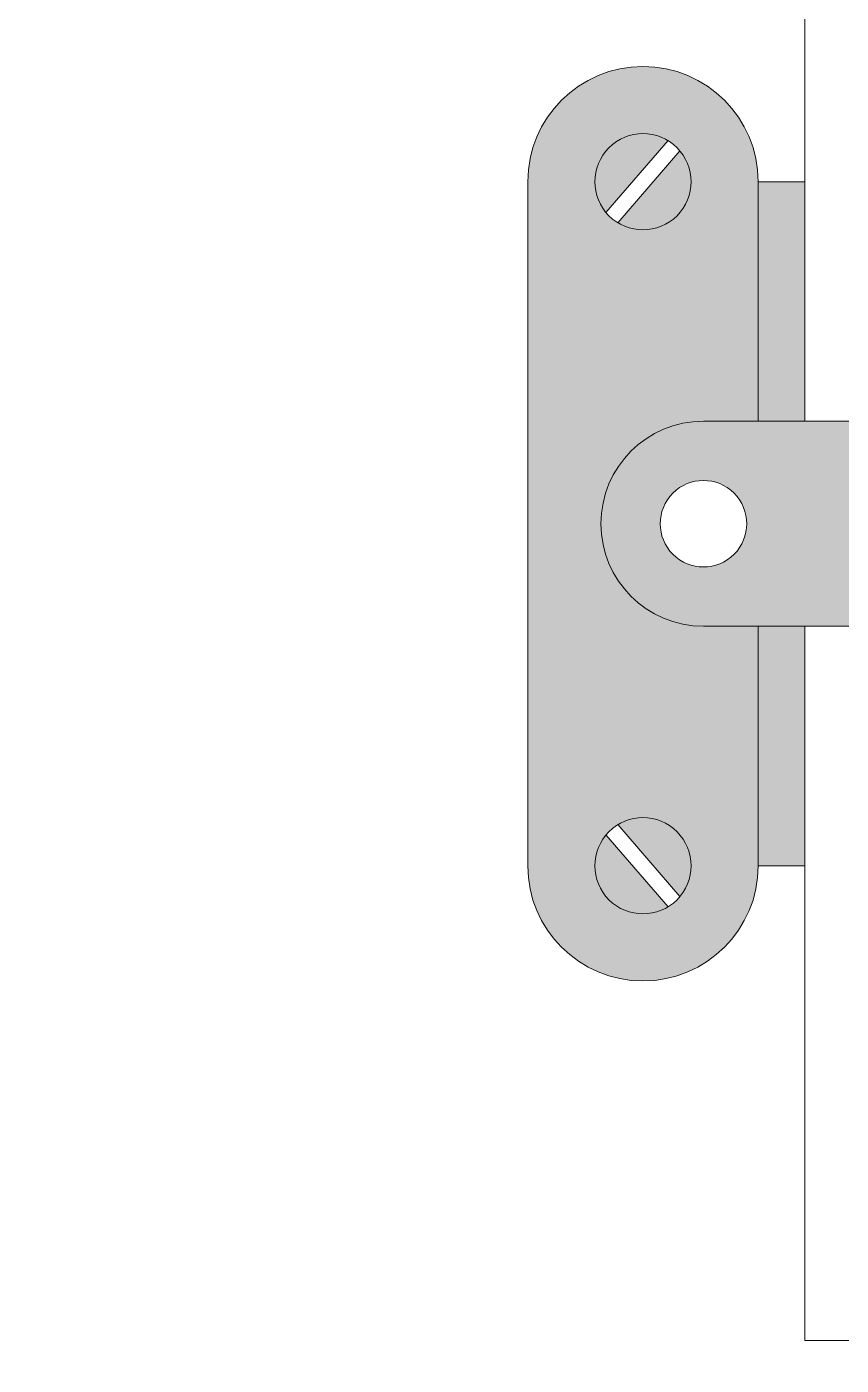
# Model space of a CAD drawing. Header units: millimetres. Extents: x -629 to 509, y -240 to 968.
# Drawn here: x 240.352 to 242.978, y -217.089 to -212.772 of the extents above; entities that cross this region are included whole.
import ezdxf

# ---------------------------------------------------------------- set-up
doc = ezdxf.new("R2010")
doc.units = ezdxf.units.MM

# ---------------------------------------------------------------- blocks, each defined once
blk = doc.blocks.new('A$C44f65689')
at = {"lineweight": 0, "transparency": 33554687}
h = blk.add_hatch(color=9, dxfattribs=at)
h.dxf.hatch_style = 1
edge = h.paths.add_edge_path()
edge.add_line((36.55031432624929, 26.28295589984418), (36.72691741605814, 26.28295589984418))
edge.add_line((36.72691741605814, 26.28295589984418), (36.72691741605814, 27.05541978014525))
edge.add_ellipse((36.35527124240213, 27.05541978062183), major_axis=(0.2627935295942119, 0.2627935295942119), ratio=0.999999999999935, start_angle=314.9999999999981, end_angle=494.9999999999981)
edge.add_line((35.98362506874611, 27.0554197810984), (35.98362506803079, 24.84915753162885))
edge.add_ellipse((36.3552712424617, 24.84915753150971), major_axis=(0.262793530142143, 0.262793530142143), ratio=0.9999999999999234, start_angle=134.9999999816297, end_angle=314.9999999816297)
edge.add_line((36.7269174168926, 24.84915753139057), (36.7269174168926, 25.62162141192902))
edge.add_line((36.7269174168926, 25.62162141192902), (36.55031432624929, 25.6216214124065))
edge.add_ellipse((36.55031432624929, 25.95228865612534), major_axis=(-0.2338170503498552, 0.2338170503498552), ratio=0.9999999999999839, start_angle=-45.00000000000051, end_angle=134.9999999999995, ccw=False)
edge = h.paths.add_edge_path(flags=16)
edge.add_ellipse((36.35527124210404, 27.0554197801448), major_axis=(0.1097161613463365, 0.1097161613463365), ratio=0.9999999999998871, start_angle=225.0000000000032, end_angle=405.00000000000324, ccw=False)
edge.add_ellipse((36.35527124210404, 27.0554197801448), major_axis=(0.1097161613463365, 0.1097161613463365), ratio=0.9999999999998871, start_angle=45.00000000000318, end_angle=225.0000000000032, ccw=False)
edge = h.paths.add_edge_path(flags=16)
edge.add_ellipse((36.35527124210404, 24.84915753139011), major_axis=(0.1097161615148262, 0.1097161615148262), ratio=0.9999999999999781, start_angle=225.0000000000006, end_angle=405.0000000000006, ccw=False)
edge.add_ellipse((36.35527124210404, 24.84915753139011), major_axis=(0.1097161615148262, 0.1097161615148262), ratio=0.9999999999999781, start_angle=45.00000000000068, end_angle=225.0000000000006, ccw=False)
h.paths.add_polyline_path([(36.87731571467913, 26.28295589984418), (36.87731571610976, 27.05541978086011), (36.72691741605814, 27.05541978014525), (36.72691741605814, 26.28295589984418)])
h.paths.add_polyline_path([(36.87731571694422, 24.84915753139057), (36.87731571610976, 25.62162141264479), (36.7269174168926, 25.62162141192902), (36.7269174168926, 24.84915753139057)])
h.paths.add_polyline_path([(45.13213882013434, 26.28295589960589), (45.13213882013434, 27.05541978038354), (44.98174051936741, 27.05541978062183), (44.98174051936741, 26.28295590008155)])
h.paths.add_polyline_path([(45.13213881941857, 24.84915753067389), (45.13213881941857, 25.62162141169073), (44.98174051936741, 25.62162141169073), (44.98174051936741, 24.84915753186714)])
edge = h.paths.add_edge_path()
edge.add_line((45.87543116756552, 24.84915753091399), (45.87543116756552, 27.05541978086011))
edge.add_ellipse((45.50378499384993, 27.05541978062183), major_axis=(0.262793529636328, 0.262793529636328), ratio=0.9999999999999937, start_angle=315.000000036736, end_angle=495.000000036736)
edge.add_line((45.13213882013434, 27.05541978038354), (45.13213882013434, 26.28295589960589))
edge.add_line((45.13213882013434, 26.28295589960589), (45.3087419086317, 26.28295590032166))
edge.add_ellipse((45.30874190898936, 25.95228865624494), major_axis=(0.2338170506029215, 0.2338170506029215), ratio=0.9999999999999619, start_angle=225.0000000619738, end_angle=405.00000006197376, ccw=False)
edge.add_line((45.30874190934702, 25.62162141216822), (45.13213881941857, 25.62162141169073))
edge.add_line((45.13213881941857, 25.62162141169073), (45.13213881941857, 24.84915753067389))
edge.add_ellipse((45.50378499349205, 24.84915753079394), major_axis=(-0.2627935298894002, 0.2627935298894002), ratio=0.9999999999999274, start_angle=45.0000000185104, end_angle=225.0000000185104)
edge = h.paths.add_edge_path(flags=16)
edge.add_ellipse((45.50378499349182, 24.84915753150971), major_axis=(-0.109716161599395, 0.109716161599395), ratio=0.9999999999999798, start_angle=-45.000000000000625, end_angle=134.9999999999994, ccw=False)
edge.add_ellipse((45.50378499349182, 24.84915753150971), major_axis=(-0.109716161599395, 0.109716161599395), ratio=0.9999999999999798, start_angle=134.9999999999994, end_angle=314.99999999999943, ccw=False)
edge = h.paths.add_edge_path(flags=16)
edge.add_ellipse((45.50378499384971, 27.05541978026394), major_axis=(-0.109716161430587, 0.109716161430587), ratio=0.999999999999829, start_angle=-44.99999986785042, end_angle=135.0000001321496, ccw=False)
edge.add_ellipse((45.50378499384971, 27.05541978026394), major_axis=(-0.109716161430587, 0.109716161430587), ratio=0.999999999999829, start_angle=135.0000001321496, end_angle=315.0000001321496, ccw=False)
h = blk.add_hatch(color=252, dxfattribs=at)
h.dxf.hatch_style = 1
edge = h.paths.add_edge_path()
edge.add_line((36.47458330627506, 27.15461606944563), (36.2745196997742, 26.92292653311278))
edge.add_ellipse((36.35527124206851, 27.0554197795018), major_axis=(-0.1097161608916774, 0.1097161608916774), ratio=0.9999999999999055, start_angle=103.6386671987132, end_angle=135.0000000131162)
edge.add_ellipse((36.35527124237109, 27.05541978070095), major_axis=(0.1097161617396069, 0.1097161617396069), ratio=0.9999999999999704, start_angle=224.9999999013887, end_angle=354.7402031685654)
edge = h.paths.add_edge_path()
edge.add_ellipse((36.35527124370972, 27.05541978007383), major_axis=(-0.1097161613965694, 0.1097161613965694), ratio=0.9999999999995967, start_angle=-76.36133221941517, end_angle=-44.99999940709)
edge.add_ellipse((36.35527124238686, 27.05541978028091), major_axis=(0.1097161612500874, 0.1097161612500874), ratio=0.9999999999999531, start_angle=45.00000010443824, end_angle=174.7402033698151)
edge.add_line((36.23595917936365, 26.95622349155973), (36.43602278503005, 27.18791302789258))
edge = h.paths.add_edge_path()
edge.add_ellipse((36.3552712416523, 24.84915753155531), major_axis=(-0.1097161613980172, 0.1097161613980172), ratio=0.9999999999998797, start_angle=185.259796566013, end_angle=314.9999998331872)
edge.add_ellipse((36.3552712425597, 24.84915753075905), major_axis=(-0.1097161619610481, 0.1097161619610481), ratio=0.9999999999996345, start_angle=-44.99999983175279, end_angle=-13.63866701734272)
edge.add_line((36.27451969905889, 24.98165077818384), (36.47458330472529, 24.74996124256676))
edge = h.paths.add_edge_path()
edge.add_ellipse((36.35527124031114, 24.84915753217685), major_axis=(0.1097161620711561, 0.1097161620711561), ratio=0.9999999999998637, start_angle=225.0000006620567, end_angle=256.3613334743858)
edge.add_line((36.43602278503005, 24.71666428531216), (36.23595917864833, 24.94835382045266))
edge.add_ellipse((36.35527124219709, 24.84915753154137), major_axis=(-0.1097161616217846, 0.1097161616217846), ratio=0.9999999999999871, start_angle=5.259796700270203, end_angle=134.9999999656386)
edge = h.paths.add_edge_path()
edge.add_ellipse((45.50378499320877, 27.05541978051929), major_axis=(-0.1097161612500097, 0.1097161612500097), ratio=0.9999999999999964, start_angle=185.2597966301026, end_angle=314.999999895479)
edge.add_ellipse((45.50378499218422, 27.05541978137398), major_axis=(0.1097161606456844, 0.1097161606456844), ratio=0.999999999999846, start_angle=44.99999951715563, end_angle=76.36133232948666)
edge.add_line((45.42303345116198, 27.18791302813087), (45.62309705623176, 26.95622349179802))
edge = h.paths.add_edge_path()
edge.add_ellipse((45.50378499297625, 27.05541977825346), major_axis=(-0.1097161600089429, 0.1097161600089429), ratio=0.9999999999997591, start_angle=135.0000004546835, end_angle=166.3613332688298)
edge.add_line((45.58453653570206, 26.92292653358935), (45.38447293003611, 27.15461606896906))
edge.add_ellipse((45.50378499382887, 27.05541978046295), major_axis=(0.109716161571301, 0.109716161571301), ratio=0.9999999999999049, start_angle=95.25979687292083, end_angle=225.0000001398502)
edge = h.paths.add_edge_path()
edge.add_ellipse((45.50378499134348, 24.84915753212618), major_axis=(0.1097161611634776, 0.1097161611634776), ratio=0.9999999999995575, start_angle=13.63866639255873, end_angle=44.99999920670788)
edge.add_ellipse((45.50378499358277, 24.84915753147903), major_axis=(-0.109716161621097, 0.109716161621097), ratio=0.9999999999998829, start_angle=-44.99999996641899, end_angle=84.7402033005054)
edge.add_line((45.38447293003611, 24.74996124256676), (45.58453653570206, 24.98165077770727))
edge = h.paths.add_edge_path()
edge.add_line((45.62309705623176, 24.9483538197378), (45.42303345044667, 24.71666428459638))
edge.add_ellipse((45.50378499395026, 24.84915753203118), major_axis=(0.1097161619681109, 0.1097161619681109), ratio=0.99999999999976, start_angle=193.6386670183855, end_angle=224.9999998307206)
edge.add_ellipse((45.50378499320854, 24.84915753101607), major_axis=(0.1097161612503381, 0.1097161612503381), ratio=0.9999999999999564, start_angle=225.0000001046061, end_angle=354.7402033699726)
h = blk.add_hatch(color=254, dxfattribs=at)
edge = h.paths.add_edge_path()
edge.add_spline(control_points=[(33.58242418333094, 21.39219839561928), (33.75167717274218, 21.43069643558055), (33.92100951274443, 21.4692014244897), (34.45099675878083, 21.58909522331714), (34.81386050876182, 21.6702914713719), (35.35198359664474, 21.7868490806918), (35.52080257900781, 21.82288719428606), (35.7924203970054, 21.87978849185537), (35.89403789838371, 21.90073641980643), (36.09741309686689, 21.94276055754244), (36.19914516027967, 21.96394550145623), (36.50209641679322, 22.03002554357999), (36.70108398040321, 22.07747813213836), (37.07998823805866, 22.18925138057283), (37.25985733696035, 22.25359628809519), (37.49722683700139, 22.36540010059843), (37.56756690701042, 22.4026279987197), (37.69890044005916, 22.48180805529181), (37.75996827157525, 22.52365152419633), (37.87667307420844, 22.6139567200048), (37.93222349616082, 22.66229503119984), (38.10353639443912, 22.82811913836985), (38.21043323560826, 22.95829096449369), (38.41119832213991, 23.25023540748179), (38.50499153991751, 23.411978733669), (38.68807283195048, 23.76487602342194), (38.77735382147904, 23.95599418748451), (38.90010305973084, 24.22974206579737), (38.93149367233337, 24.30066252959795), (38.99940541406687, 24.45500373185632), (39.03628552540414, 24.5389565681321), (39.10930307849441, 24.70810175384076), (39.14540126987487, 24.79340265048494), (39.23784319671205, 25.02198927081599), (39.29100749310129, 25.16483546126846), (39.3752331560475, 25.4384444974762), (39.40618182822283, 25.56924515045693), (39.42978518971023, 25.76110948456289), (39.43249801000167, 25.82978094852978), (39.42421058913288, 25.95406783021507), (39.4132639761786, 26.00953651441113), (39.38275019022041, 26.09397568429494), (39.36624823316134, 26.12615397966919), (39.32509492536593, 26.18482306827126), (39.30042333146122, 26.21142451442255), (39.25619894238508, 26.24693944347882), (39.24130264493016, 26.25749714005951), (39.20853114732319, 26.27790926540865), (39.19076017888602, 26.28769518030685), (39.12384546311915, 26.3201694451668), (39.06859741183308, 26.33937493790153), (38.9531033209185, 26.36546730364216), (38.89286353643939, 26.37237371576838), (38.80712520261824, 26.37213128746543), (38.77986650129361, 26.37044211257352), (38.73510299941091, 26.3648063899377), (38.7170853397468, 26.36165703095002), (38.68103619071036, 26.35368182862793), (38.66311437078531, 26.34887745679452), (38.60941135140484, 26.33217633331832), (38.57367647286475, 26.3179757295943), (38.46727226992635, 26.26857262385919), (38.39589661201063, 26.22611418069436), (38.30911414190342, 26.17235158337143), (38.29644918020841, 26.16446134627812), (38.283687700234, 26.15651080859652)], knot_values=[0.7745241271490635, 0.7745241271490635, 0.7745241271490635, 0.7745241271490635, 13.87900228218035, 13.87900228218035, 41.63700684654106, 41.63700684654106, 54.14700963101338, 54.14700963101338, 61.51518677768562, 61.51518677768562, 68.88336392435787, 68.88336392435787, 83.61971821770236, 83.61971821770236, 98.35607251104685, 98.35607251104685, 104.9762242300353, 104.9762242300353, 111.4136723991111, 111.4136723991111, 117.8511205681868, 117.8511205681868, 132.1169761837619, 132.1169761837619, 146.3828317993369, 146.3828317993369, 160.648687414912, 160.648687414912, 165.4931758953022, 165.4931758953022, 170.9778484865774, 170.9778484865774, 176.4625210778526, 176.4625210778526, 185.7212830056276, 185.7212830056276, 194.9800449334026, 194.9800449334026, 200.7395733801151, 200.7395733801151, 206.4991018268276, 206.4991018268276, 210.757515015627, 210.757515015627, 215.0159282044264, 215.0159282044264, 216.9293424231776, 216.9293424231776, 218.8427566419289, 218.8427566419289, 223.7083919494439, 223.7083919494439, 228.5740272569588, 228.5740272569588, 230.9069582571001, 230.9069582571001, 232.5575269964771, 232.5575269964771, 234.2080957358541, 234.2080957358541, 237.5092332146082, 237.5092332146082, 243.9580949503671, 243.9580949503671, 245.0515385297063, 245.0515385297063, 245.0515385297063, 245.0515385297063], degree=3, periodic=0)
edge.add_line((38.283687700234, 26.15651080859652), (38.21214170563627, 26.27134991605043))
edge.add_spline(control_points=[(38.21214170547529, 26.27134991539469), (38.37155845554872, 26.37066825927331), (38.71062101968329, 26.58190786922977), (39.93857131143596, 26.29119752634551), (38.985486236177, 24.05701898683082), (38.12953493603283, 22.20099049771806), (35.71337055750911, 21.73814975107734), (34.33079706128711, 21.42366624344367), (33.58242418488072, 21.25343953980018)], knot_values=[0, 0, 0, 0, 13.65932688933091, 29.05194327490761, 77.76876440348846, 138.0005407180464, 187.105929392396, 245.0515385297063, 245.0515385297063, 245.0515385297063, 245.0515385297063], degree=3, periodic=0)
edge.add_line((33.58242418488072, 21.25343953980018), (33.5824241850658, 21.39219839606402))
h = blk.add_hatch(color=9, dxfattribs=at)
h.dxf.hatch_style = 1
edge = h.paths.add_edge_path()
edge.add_line((37.06962474330459, 25.6216214124065), (37.06962474258927, 26.2829558993676))
edge.add_line((37.06962474258927, 26.2829558993676), (36.55031432624929, 26.28295589984418))
edge.add_ellipse((36.55031432624929, 25.95228865612534), major_axis=(0.2338170503498552, 0.2338170503498552), ratio=0.9999999999999839, start_angle=45.00000000000046, end_angle=225.0000000000005)
edge.add_line((36.55031432624929, 25.6216214124065), (37.06962474330459, 25.6216214124065))
edge = h.paths.add_edge_path(flags=16)
edge.add_ellipse((36.55031432589141, 25.95228865588705), major_axis=(0.09863673689451946, 0.09863673689451946), ratio=0.9999999999999111, start_angle=44.99999985300383, end_angle=224.9999998530037, ccw=False)
edge.add_ellipse((36.55031432589141, 25.95228865588705), major_axis=(0.09863673689451946, 0.09863673689451946), ratio=0.9999999999999111, start_angle=224.9999998530037, end_angle=404.9999998530037, ccw=False)
edge = h.paths.add_edge_path()
edge.add_ellipse((45.30874190898936, 25.95228865624494), major_axis=(0.2338170506029188, 0.2338170506029188), ratio=0.9999999999999843, start_angle=225.0000000619731, end_angle=405.0000000619731)
edge.add_line((45.3087419086317, 26.28295590032166), (44.78943149372145, 26.28295590055995))
edge.add_line((44.78943149372145, 26.28295590055995), (44.78943149217167, 25.62162141145244))
edge.add_line((44.78943149217167, 25.62162141145244), (45.30874190934702, 25.62162141216822))
edge = h.paths.add_edge_path(flags=16)
edge.add_ellipse((45.30874190934702, 25.95228865588705), major_axis=(0.09863673756849936, 0.09863673756849936), ratio=0.9999999999998963, start_angle=225.000000000003, end_angle=405.00000000000296, ccw=False)
edge.add_ellipse((45.30874190934702, 25.95228865588705), major_axis=(0.09863673756849936, 0.09863673756849936), ratio=0.9999999999998963, start_angle=45.00000000000301, end_angle=225.000000000003, ccw=False)
h = blk.add_hatch(color=254, dxfattribs=at)
edge = h.paths.add_edge_path()
edge.add_line((33.58242418488072, 21.25343953980018), (33.58242418525089, 21.11564934236821))
edge.add_spline(control_points=[(33.58242418488072, 21.11564934266561), (33.85718859704531, 21.06272556675457), (34.13294367655391, 21.00979340756884), (34.8605570820194, 20.88696023787042), (35.3157493193965, 20.82681736863605), (36.01643850871125, 20.79974873245782), (36.2548679414611, 20.80152897251673), (36.64851680275007, 20.8279177354675), (36.80201529713696, 20.84387142861896), (37.0633373052695, 20.8819832083086), (37.17071071656738, 20.90065360940525), (37.38537090190476, 20.9450394743776), (37.49254916628416, 20.97075401581287), (37.81006807788418, 21.05974085272327), (38.01641902180728, 21.13478985537085), (38.36372139545557, 21.3067443069317), (38.50975607594074, 21.39703274811335), (38.69919586666612, 21.55111503804755), (38.7550291725027, 21.60239193571623), (38.87155514558373, 21.725148708711), (38.92941331692811, 21.79790873874253), (39.033310583792, 21.95041456450007), (39.07942787619623, 22.03021920956188), (39.2122687524182, 22.29449521220749), (39.28116917296467, 22.48921242869846), (39.39892755552347, 22.89071346844093), (39.4477684187512, 23.09763506330045), (39.5475697373966, 23.51105726088053), (39.59851532074009, 23.71754582394123), (39.69417505641997, 24.02499657596172), (39.73097170432612, 24.13082849420106), (39.8023085434059, 24.30743459261475), (39.83456371160565, 24.37956296909805), (39.90504783340504, 24.5207869731289), (39.94315614172029, 24.58984472740712), (40.06547147866314, 24.79116985810787), (40.15767557331111, 24.91757959855612), (40.34042783888373, 25.12630546248919), (40.42784680017058, 25.21242152918375), (40.59791792210154, 25.35524113954079), (40.67914996536848, 25.41444164813537), (40.82342466505571, 25.50402865613477), (40.88500641962111, 25.53780138171668), (41.01092066427265, 25.59775615943499), (41.07561147590678, 25.62413707912992), (41.30693857832949, 25.705047180782), (41.48208927341494, 25.7429979077674), (41.84661995132984, 25.79142710436417), (42.03591233428534, 25.80188495553511), (42.42113357528325, 25.80844395626581), (42.61703478594819, 25.80456051338705), (42.90559647258334, 25.79867769588008), (42.99854124721088, 25.79677104652955), (43.18330388208443, 25.7944657710891), (43.27482722135602, 25.79399686754777), (43.45678037270119, 25.7939010399682), (43.54720852871952, 25.79427447975694), (43.63733077832268, 25.79480833781735)], knot_values=[0.6461580680801546, 0.6461580680801546, 0.6461580680801546, 0.6461580680801546, 21.45479789196638, 21.45479789196638, 55.15271753344817, 55.15271753344817, 72.26532692206275, 72.26532692206275, 83.07112840900795, 83.07112840900795, 90.51687257752101, 90.51687257752101, 97.96261674603407, 97.96261674603407, 112.8541050830602, 112.8541050830602, 124.9793082243575, 124.9793082243575, 130.4720305599364, 130.4720305599364, 137.2974250810933, 137.2974250810933, 144.1228196022501, 144.1228196022501, 159.1643611865532, 159.1643611865532, 174.2059027708562, 174.2059027708562, 189.2474443551593, 189.2474443551593, 197.3746427352723, 197.3746427352723, 203.2088291010777, 203.2088291010777, 209.0430154668831, 209.0430154668831, 220.711388198494, 220.711388198494, 230.1243593921866, 230.1243593921866, 238.0549608732645, 238.0549608732645, 243.7209598978692, 243.7209598978692, 249.386958922474, 249.386958922474, 263.4869699806436, 263.4869699806436, 277.5869810388132, 277.5869810388132, 291.6869920969828, 291.6869920969828, 298.3847528352711, 298.3847528352711, 305.0825135735593, 305.0825135735593, 311.7858297487566, 311.7858297487566, 311.7858297487566, 311.7858297487566], degree=3, periodic=0)
edge.add_line((43.63733077832268, 25.79480833781735), (43.63499389184273, 25.93009990072687))
edge.add_spline(control_points=[(43.63499389132068, 25.93009990108975), (43.4478635003191, 25.92899541200176), (42.52810215254823, 25.92702371967834), (40.90655885787993, 26.04176579464501), (39.27388917037052, 24.19804972518477), (39.34014834280998, 21.67985229552641), (36.43333537884774, 20.70425590337299), (34.70685080464892, 21.0368362652166), (33.58242418488072, 21.25343953980018)], knot_values=[0, 0, 0, 0, 13.94361430568784, 68.25335162635707, 110.7329929612323, 180.9675987233705, 226.5730959240716, 311.7476788854763, 311.7476788854763, 311.7476788854763, 311.7476788854763], degree=3, periodic=0)
for p, q in [((36.87731571610976, 28.58622671760121), (36.87731571467913, 26.28295589984418)), ((36.43602278503005, 27.18791302789258), (36.23595917936365, 26.95622349155973)), ((36.47458330627506, 27.15461606944563), (36.2745196997742, 26.92292653311278)), ((35.98362506874611, 27.0554197810984), (35.98362506803079, 24.84915753162885)), ((36.87731571610976, 27.05541978086011), (36.72691741605814, 27.05541978014525)), ((36.72691741605814, 27.05541978014525), (36.72691741605814, 26.28295589984418)), ((36.87731571467913, 26.28295589984418), (36.87731571610976, 27.05541978086011)), ((37.06962474258927, 26.2829558993676), (36.55031432624929, 26.28295589984418)), ((37.06962474330459, 25.6216214124065), (36.55031432624929, 25.6216214124065)), ((36.7269174168926, 25.62162141192811), (36.7269174168926, 24.84915753139057)), ((36.87731571694422, 24.84915753139057), (36.87731571610976, 25.62162141264479)), ((36.87731571610976, 25.62162141264479), (36.87731571610976, 23.31835059417289)), ((36.47458330472529, 24.74996124256676), (36.27451969905889, 24.98165077818293)), ((36.43602278503005, 24.71666428531216), (36.23595917864833, 24.94835382045266)), ((36.7269174168926, 24.84915753139057), (36.87731571694422, 24.84915753139057)), ((36.87731571610976, 23.31835059417289), (39.87864857741471, 23.31835059464947))]:
    blk.add_line(p, q, dxfattribs=at)
for centre, major_axis, ratio, start_param, end_param in [((36.35527124210404, 27.05541978038354), (0.2627935297313138, 0.2627935297313138), 0.9999999999999821, 5.497787161972019, 8.639379815561812), ((36.35527124210404, 27.05541978038354), (0.1097161614241479, 0.1097161614241479), 0.9999999999999745, 5.497787143782125, 11.78097245096171), ((36.55031432624929, 25.9522886558866), (-0.2338170504767203, 0.2338170504767203), 0.9999999999999307, -0.7853981015518365, 2.356194552037957), ((36.55031432624929, 25.9522886558866), (-0.09863673715650544, 0.09863673715650544), 0.9999999999999304, 3.926990816987276, 10.21017612416686), ((36.35527124210404, 24.84915753186714), (0.1097161614241479, 0.1097161614241479), 0.9999999999999745, 5.497787143782125, 11.78097245096171), ((36.35527124210404, 24.84915753186714), (0.2627935297313138, 0.2627935297313138), 0.9999999999999821, 2.356194508382226, 5.497787161972019)]:
    blk.add_ellipse(centre, major_axis=major_axis, ratio=ratio, start_param=start_param, end_param=end_param, dxfattribs=at)
for points, knots in [([(43.63499389120153, 25.93009990085147), (43.44786350008127, 25.92899541176347), (42.52810215254823, 25.92702371944005), (40.90655885764164, 26.04176579464501), (39.27388917037052, 24.19804972494648), (39.34014834257169, 21.67985229528903), (36.433335378609, 20.7042559031347), (34.70685080464892, 21.0368362649774), (33.58242418488072, 21.25343953956189), (34.33079706241944, 21.42366624307714), (35.71337055721398, 21.73814975183495), (38.12953493669039, 22.20099049661575), (38.98548623672724, 24.05701898722645), (39.93857131103579, 26.29119752592441), (38.71062101963827, 26.58190787037665), (38.37155845604531, 26.37066825932515), (38.21214170547529, 26.2713499151564), (38.52862392752587, 26.52182489904998), (39.02348466928589, 26.91347481707225), (39.85192331632589, 28.15650363348276), (38.12156979050116, 29.19224433422414), (37.47240656832292, 30.13958132194283), (37.19436487122567, 30.5453331803178), (38.05209471779909, 30.06867876578462), (39.49551618810284, 29.26654599798939), (41.65134339632124, 29.85200102364842), (43.17397666678409, 31.55559391240194), (44.19377489994469, 30.09725892060896), (43.94466364153078, 28.75827362070367), (42.63183337309721, 28.2298179141303), (42.49708969218574, 26.99225451239135), (43.00773605200112, 26.30845662573619), (43.44607947328524, 26.41311150232786), (43.66431597550928, 26.46521565879402)], [0, 0, 0, 0, 13.94361430568784, 68.25335162635707, 110.7329929612323, 180.9675987233705, 226.5730959240716, 311.7476788854763, 311.7476788854763, 311.7476788854763, 1485.787257959601, 2480.714583733887, 3701.074338523816, 4688.128872328289, 4999.999627420229, 5276.752096836357, 5276.752096836357, 5276.752096836357, 5895.058581226259, 6243.553971259014, 7279.544579030551, 8055.701625426929, 8055.701625426929, 8055.701625426929, 9450.772834529806, 10403.3822428921, 11356.70496327843, 11986.26610044861, 12398.13226005062, 13283.85383378062, 13759.04338873042, 14071.06210283628, 14380.42935528843, 14380.42935528843, 14380.42935528843, 14380.42935528843]), ([(33.58242418333094, 21.39219839561837), (33.75167717250389, 21.43069643534226), (33.92100951262529, 21.4692014242496), (34.45099675866169, 21.58909522307885), (34.81386050876182, 21.67029147113362), (35.35198359664474, 21.7868490806918), (35.52080257876906, 21.82288719428606), (35.79242039676711, 21.87978849161617), (35.89403789838371, 21.90073641980643), (36.09741309686689, 21.94276055754244), (36.19914516016053, 21.96394550145623), (36.50209641679322, 22.0300255433417), (36.70108398040321, 22.07747813190007), (37.07998823805866, 22.18925138033455), (37.25985733684121, 22.25359628809519), (37.49722683700139, 22.36540010036014), (37.56756690689127, 22.40262799848141), (37.69890044005916, 22.48180805505171), (37.75996827157525, 22.52365152395623), (37.87667307408839, 22.6139567200048), (37.93222349604167, 22.66229503119984), (38.10353639431997, 22.82811913836985), (38.21043323560826, 22.9582909642554), (38.41119832213991, 23.2502354072435), (38.50499153991751, 23.411978733669), (38.68807283195048, 23.76487602318183), (38.77735382135899, 23.95599418724532), (38.90010305973084, 24.22974206555909), (38.93149367209463, 24.30066252935784), (38.99940541382904, 24.45500373161803), (39.03628552540414, 24.53895656789199), (39.10930307825612, 24.70810175360247), (39.14540126963658, 24.79340265024666), (39.23784319671205, 25.0219892705777), (39.29100749298124, 25.16483546126846), (39.37523315580876, 25.4384444974762), (39.40618182822283, 25.56924515021864), (39.42978518971023, 25.7611094843246), (39.43249801000167, 25.82978094829149), (39.42421058913288, 25.95406782997679), (39.41326397594031, 26.00953651417284), (39.38275018998212, 26.09397568429494), (39.3662482330422, 26.1261539794309), (39.32509492512764, 26.18482306803298), (39.30042333146122, 26.21142451442255), (39.25619894226594, 26.24693944324053), (39.24130264493016, 26.25749714005951), (39.20853114732319, 26.27790926540865), (39.19076017888602, 26.28769518030685), (39.12384546311915, 26.32016944492852), (39.06859741183308, 26.33937493790153), (38.9531033209185, 26.36546730364216), (38.89286353632025, 26.37237371576838), (38.8071252023795, 26.37213128722714), (38.77986650117447, 26.37044211233614), (38.73510299941091, 26.3648063899377), (38.71708533950851, 26.36165703071173), (38.68103619059121, 26.35368182838965), (38.66311437066616, 26.34887745655532), (38.60941135128525, 26.33217633308004), (38.573676472626, 26.31797572935601), (38.46727226992635, 26.26857262362), (38.39589661189194, 26.22611418045516), (38.30911414178428, 26.17235158313314), (38.29644918020841, 26.16446134603984), (38.28368770011485, 26.15651080835823)], [0.7745241271490635, 0.7745241271490635, 0.7745241271490635, 0.7745241271490635, 13.87900228218035, 13.87900228218035, 41.63700684654106, 41.63700684654106, 54.14700963101338, 54.14700963101338, 61.51518677768562, 61.51518677768562, 68.88336392435787, 68.88336392435787, 83.61971821770236, 83.61971821770236, 98.35607251104685, 98.35607251104685, 104.9762242300353, 104.9762242300353, 111.4136723991111, 111.4136723991111, 117.8511205681868, 117.8511205681868, 132.1169761837619, 132.1169761837619, 146.3828317993369, 146.3828317993369, 160.648687414912, 160.648687414912, 165.4931758953022, 165.4931758953022, 170.9778484865774, 170.9778484865774, 176.4625210778526, 176.4625210778526, 185.7212830056276, 185.7212830056276, 194.9800449334026, 194.9800449334026, 200.7395733801151, 200.7395733801151, 206.4991018268276, 206.4991018268276, 210.757515015627, 210.757515015627, 215.0159282044264, 215.0159282044264, 216.9293424231776, 216.9293424231776, 218.8427566419289, 218.8427566419289, 223.7083919494439, 223.7083919494439, 228.5740272569588, 228.5740272569588, 230.9069582571001, 230.9069582571001, 232.5575269964771, 232.5575269964771, 234.2080957358541, 234.2080957358541, 237.5092332146082, 237.5092332146082, 243.9580949503671, 243.9580949503671, 245.0515385297063, 245.0515385297063, 245.0515385297063, 245.0515385297063]), ([(33.58242418488072, 21.11564934266561), (33.85718859704531, 21.06272556651628), (34.13294367643385, 21.00979340756793), (34.8605570820194, 20.88696023763213), (35.3157493193965, 20.82681736863605), (36.0164385085921, 20.79974873221772), (36.25486794134196, 20.80152897227662), (36.64851680275007, 20.82791773522921), (36.80201529689822, 20.84387142861896), (37.0633373052695, 20.88198320807032), (37.17071071644824, 20.90065360916514), (37.38537090190476, 20.94503947413931), (37.49254916604633, 20.97075401557458), (37.81006807788418, 21.05974085248499), (38.01641902156945, 21.13478985513256), (38.36372139521637, 21.30674430669341), (38.50975607594074, 21.39703274787325), (38.69919586666612, 21.55111503804755), (38.7550291725027, 21.60239193547795), (38.87155514558373, 21.72514870847271), (38.92941331692811, 21.79790873874253), (39.03331058355371, 21.95041456426178), (39.07942787607709, 22.0302192093236), (39.2122687524182, 22.29449521196738), (39.28116917284552, 22.48921242846017), (39.39892755540433, 22.89071346844093), (39.4477684187512, 23.09763506306216), (39.5475697373966, 23.51105726064224), (39.5985153205018, 23.71754582370294), (39.69417505641997, 24.02499657596172), (39.73097170408784, 24.13082849396277), (39.80230854328676, 24.30743459237646), (39.83456371136691, 24.37956296909805), (39.90504783328589, 24.52078697289061), (39.94315614148201, 24.58984472716701), (40.0654714784244, 24.79116985786958), (40.15767557331111, 24.91757959831784), (40.34042783876458, 25.1263054622509), (40.42784679993184, 25.21242152894546), (40.5979179219824, 25.3552411393025), (40.67914996536848, 25.41444164789709), (40.82342466481742, 25.50402865589648), (40.88500641962111, 25.5378013814784), (41.01092066427265, 25.59775615919488), (41.07561147578764, 25.62413707889072), (41.30693857821035, 25.705047180782), (41.48208927317665, 25.74299790752911), (41.84661995132984, 25.79142710436417), (42.03591233428534, 25.80188495529682), (42.42113357504405, 25.80844395602752), (42.61703478594819, 25.80456051314876), (42.90559647234505, 25.79867769564179), (42.99854124709174, 25.79677104629035), (43.18330388208443, 25.79446577085081), (43.27482722123688, 25.79399686754777), (43.45678037270119, 25.79390103972809), (43.54720852871952, 25.79427447951866), (43.63733077820353, 25.79480833757906)], [0.6461580680801546, 0.6461580680801546, 0.6461580680801546, 0.6461580680801546, 21.45479789196638, 21.45479789196638, 55.15271753344817, 55.15271753344817, 72.26532692206275, 72.26532692206275, 83.07112840900795, 83.07112840900795, 90.51687257752101, 90.51687257752101, 97.96261674603407, 97.96261674603407, 112.8541050830602, 112.8541050830602, 124.9793082243575, 124.9793082243575, 130.4720305599364, 130.4720305599364, 137.2974250810933, 137.2974250810933, 144.1228196022501, 144.1228196022501, 159.1643611865532, 159.1643611865532, 174.2059027708562, 174.2059027708562, 189.2474443551593, 189.2474443551593, 197.3746427352723, 197.3746427352723, 203.2088291010777, 203.2088291010777, 209.0430154668831, 209.0430154668831, 220.711388198494, 220.711388198494, 230.1243593921866, 230.1243593921866, 238.0549608732645, 238.0549608732645, 243.7209598978692, 243.7209598978692, 249.386958922474, 249.386958922474, 263.4869699806436, 263.4869699806436, 277.5869810388132, 277.5869810388132, 291.6869920969828, 291.6869920969828, 298.3847528352711, 298.3847528352711, 305.0825135735593, 305.0825135735593, 311.7858297487566, 311.7858297487566, 311.7858297487566, 311.7858297487566])]:
    blk.add_open_spline(points, degree=3, knots=knots, dxfattribs=at)

msp = doc.modelspace()

# ---------------------------------------------------------------- block references
msp.add_blockref('A$C44f65689', (205.9835833573552, -240.3273895817447))

doc.saveas('drawing.dxf')
